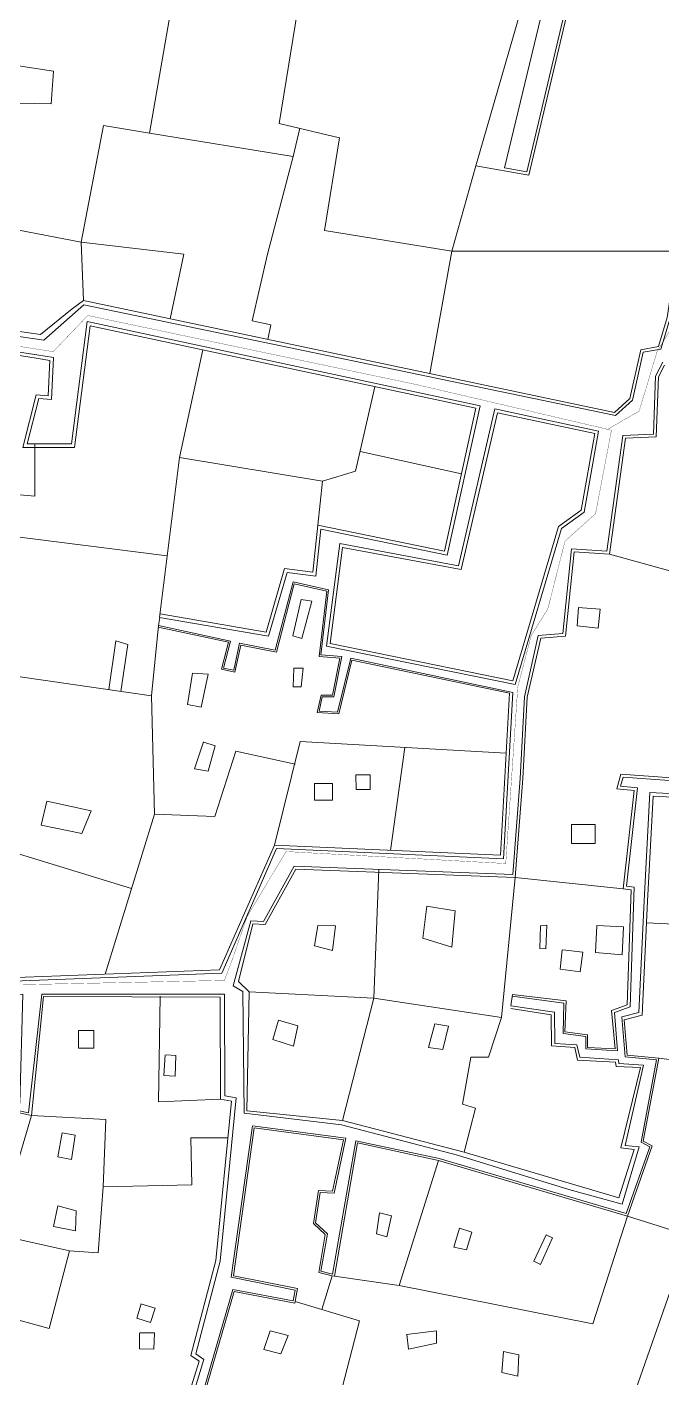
# Model space of a CAD drawing. Header units: millimetres. Extents: x 4203764 to 12476749, y 34048 to 3000914.
# Drawn here: x 11605776 to 11660126, y 2088519 to 2204188 of the extents above; entities that cross this region are included whole.
import ezdxf

# ---------------------------------------------------------------- set-up
doc = ezdxf.new("R2010")
doc.units = ezdxf.units.MM
doc.header["$MEASUREMENT"] = 0
for name, color, linetype, lineweight in [('2', 240, 'Continuous', 25), ('building property', 253, 'Continuous', 15), ('streets', 254, 'Continuous', 9)]:
    doc.layers.add(name, color=color, linetype=linetype, lineweight=lineweight)

msp = doc.modelspace()

# ---------------------------------------------------------------- linework, layer by layer
at = {"layer": '2', "const_width": 23.31871}
for points in [[(11655474.44867, 2169717.69233), (11658173.84402, 2171277.61159), (11659690.54658, 2176311.63105), (11661315.48763, 2179046.18781), (11662398.16249, 2184772.75745), (11663153.04272, 2186157.94245), (11665029.07705, 2191500.28008), (11673254.18647, 2190744.41936), (11674218.03654, 2193660.24612), (11693828.98315, 2190600.18707), (11693442.69532, 2185939.39509), (11703469.25147, 2185966.63748), (11705023.25803, 2189540.36138), (11707153.45294, 2199085.90316)], [(11585823.85995, 2121727.1853), (11622679.12976, 2122496.97952), (11623305.86886, 2124170.3921), (11624605.54919, 2127946.99941), (11627948.85328, 2133538.58542), (11646753.80506, 2132514.10399), (11647784.20766, 2147642.94962), (11648934.35021, 2152051.39465), (11650356.44059, 2154329.19811), (11651824.54235, 2160132.57674), (11654441.33174, 2162491.48658), (11655803.25323, 2169640.67115), (11639155.99959, 2173540.22492), (11610973.81626, 2179469.95748), (11608017.26502, 2176374.53067), (11585637.44542, 2179811.40145)]]:
    msp.add_lwpolyline(points, dxfattribs=at)
at = {"layer": 'building property'}
for p, q in [((11626659.4, 2178673.27805), (11626398.3644, 2177422.62291)), ((11647574.07349, 2131314.71674), (11656812.2038, 2130343.5393)), ((11607174.31847, 2121120.23472), (11606147.06246, 2110934.0883)), ((11617033.49086, 2112092.22405), (11617178.31466, 2121157.46001)), ((11622337.82261, 2112330.29409), (11617033.49086, 2112092.22405)), ((11606147.06246, 2110934.0883), (11612534.95281, 2110583.89928)), ((11612534.95281, 2110583.89928), (11612289.33894, 2104807.43427)), ((11619807.23404, 2109018.9025), (11622975.97842, 2109020.15471)), ((11619891.46408, 2104975.47841), (11619807.23404, 2109018.9025)), ((11612289.33894, 2104807.43427), (11611871.91085, 2099149.66497)), ((11612289.33894, 2104807.43427), (11619891.46408, 2104975.47841)), ((11609403.50607, 2099331.78295), (11611871.91085, 2099149.66497)), ((11631884.02236, 2097174.75628), (11631011.41334, 2094300.67643))]:
    msp.add_line(p, q, dxfattribs=at)
for points in [[(11583984.67982, 2217056.45068), (11581698.06714, 2201197.57056), (11579526.20451, 2187533.22896), (11578514.49519, 2181880.47114), (11606920.74495, 2177838.4852), (11609643.40171, 2180044.6007), (11610604.08938, 2180756.2556), (11610401.9322, 2185755.44705)], [(11583984.67982, 2217056.45068), (11617188.67467, 2213392.65278), (11617587.29481, 2215227.56597), (11649284.17168, 2211593.48366), (11649273.98383, 2209897.36701), (11649273.98383, 2209897.36701), (11644186.48423, 2192305.29265)], [(11600586.67724, 2215224.55173), (11600711.72303, 2201513.2269), (11608037.50159, 2200401.2313), (11607829.30679, 2197613.92172), (11604930.28064, 2197658.88664), (11602073.17729, 2187357.80278), (11610401.9322, 2185755.44705)], [(11642146.95094, 2184986.77954), (11631242.38367, 2186760.57141), (11632533.46653, 2194697.63556), (11627364.70043, 2195933.14853), (11628936.62335, 2205573.45548), (11615640.66758, 2207338.7569), (11617188.67467, 2213392.65278)], [(11730503.86366, 2185599.40589), (11706371.50156, 2198337.59529), (11693939.1047, 2201640.71361), (11677506.06544, 2205947.23712), (11652962.60482, 2209381.26862), (11648738.77765, 2191488.72686), (11644186.48423, 2192305.29265), (11642146.95094, 2184986.77954), (11661967.82928, 2184994.61223), (11664494.06516, 2191885.34828), (11670666.75144, 2191219.2998), (11672790.50637, 2190990.14126), (11673775.45575, 2194126.35873)], [(11618308.38704, 2206984.56432), (11616271.57396, 2195102.53585), (11628544.6556, 2193085.54238), (11629124.76582, 2195512.43233)], [(11616271.57396, 2195102.53585), (11612324.98544, 2195751.12954), (11610401.9322, 2185755.44705)], [(11628544.6556, 2193085.54238), (11626355.91932, 2184733.43079)], [(11619191.63241, 2184730.59965), (11610401.9322, 2185755.44705)], [(11610604.08938, 2180756.2556), (11656069.12331, 2171160.13781), (11657371.43306, 2172343.37633), (11658309.70561, 2176536.86707), (11659828.6591, 2176805.17009), (11660576.42641, 2179297.89332), (11661416.80613, 2184994.39448)], [(11619191.63241, 2184730.59965), (11618034.76384, 2179187.89369)], [(11626355.91932, 2184733.43079), (11625056.63887, 2179007.8049), (11626659.4, 2178673.27805)], [(11642146.95094, 2184986.77954), (11640268.16863, 2174495.18035)], [(11609643.40171, 2180044.6007), (11610604.08938, 2180756.2556)], [(11602221.15362, 2176491.04176), (11606559.10015, 2175801.4273), (11607736.15451, 2175622.47776), (11607584.74881, 2172574.37756), (11606553.99508, 2172659.74524), (11605405.60731, 2168169.33767), (11609839.86622, 2168171.08997), (11611185.11981, 2178592.49778), (11644200.43477, 2171519.09184), (11641502.72854, 2159267.2654), (11630656.62383, 2161517.98637), (11630243.60297, 2157472.83732), (11627820.35574, 2157782.11112), (11626238.17191, 2152331.29472), (11617166.91531, 2153893.32184)], [(11635557.46809, 2173370.81465), (11633894.42539, 2166127.06139), (11631078.76662, 2165260.67108), (11618839.16977, 2167310.87009), (11620814.22589, 2176529.49834)], [(11623880.29178, 2122398.2874), (11625091.83178, 2127354.3497), (11626157.84537, 2127296.70611), (11628795.01603, 2132020.343), (11647574.07349, 2131314.71674), (11648229.02479, 2139788.13661), (11648600.14288, 2146754.26128), (11649743.50003, 2151825.53001), (11651869.9467, 2151986.64206), (11652612.82694, 2159206.51316), (11655624.0476, 2159007.23488), (11656996.70723, 2168947.05155), (11659635.04124, 2169076.62005), (11659831.09369, 2174219.77333), (11660338.44764, 2175206.87693)], [(11595153.08094, 2169044.64643), (11594616.2087, 2165059.0468), (11606441.14799, 2164001.59268), (11606439.38522, 2168462.36311)], [(11704582.1158, 2167536.72186), (11693436.16047, 2168645.34698), (11682747.80977, 2168826.51029), (11675672.0309, 2168722.13948), (11674222.88997, 2155291.45053), (11670642.0422, 2154743.67637), (11670642.55506, 2153445.88454), (11668072.42125, 2153495.43565), (11666569.53648, 2137922.77065), (11659359.8925, 2138296.76098), (11658891.93164, 2129298.25817)], [(11634283.10839, 2167820.05685), (11642965.02763, 2165908.40166)], [(11618839.16977, 2167310.87009), (11617116.98148, 2153603.33799)], [(11630656.62383, 2161517.98637), (11631078.76662, 2165260.67108)], [(11603803.97468, 2160641.3194), (11617780.60001, 2158885.32274)], [(11655624.0476, 2159007.23488), (11666689.86169, 2155977.07709)], [(11582902.64848, 2121907.96709), (11622264.3588, 2123405.36301), (11626950.15042, 2134092.18879), (11646297.6338, 2133216.98477), (11647071.33551, 2147101.1149), (11633588.47055, 2149937.18503), (11632460.92184, 2145346.87126), (11630597.82548, 2145441.5454), (11630944.00786, 2146925.80186), (11631916.38746, 2146926.18612), (11632554.05886, 2150116.72847), (11630784.03101, 2150257.69369), (11631431.00458, 2155849.51335), (11628647.73092, 2156478.37085), (11627129.93384, 2150635.65776), (11624078.296, 2151225.70559), (11623569.24545, 2148910.64977), (11622415.34325, 2149152.76767), (11623016.83152, 2151466.77308), (11617011.23406, 2152771.98954)], [(11629234.65623, 2155124.51255), (11630144.78882, 2154990.22835), (11629303.38918, 2151792.14418), (11628528.0413, 2152027.46175), (11629234.65623, 2155124.51255)], [(11652941.06566, 2154452.20782), (11654841.48106, 2154309.19021), (11654669.36749, 2152670.14713), (11652855.30999, 2152870.70817), (11652974.13997, 2154449.71878)], [(11602594.28558, 2148889.1383), (11616437.86344, 2146882.68791), (11617024.61885, 2152909.46973)], [(11613374.66381, 2151593.69641), (11612768.93557, 2147414.4523)], [(11613374.66381, 2151593.69641), (11614393.14361, 2151272.95371), (11613811.99167, 2147263.2746)], [(11628609.55002, 2149249.33168), (11629411.3069, 2149249.64852), (11629251.58531, 2147648.2657), (11628556.73387, 2147647.99111), (11628609.55002, 2149249.33168)], [(11619940.24733, 2148829.09957), (11621295.59526, 2148750.01863), (11620685.49913, 2145910.15525), (11619516.10812, 2146148.54088), (11619940.24733, 2148829.09957)], [(11616437.86344, 2146882.68791), (11616677.67887, 2136745.14422)], [(11620914.15578, 2142923.86148), (11621873.96243, 2142604.78371), (11621288.35267, 2140421.59908), (11620115.32369, 2140634.10567), (11620880.27379, 2142935.1252)], [(11629155.39194, 2142981.6324), (11626950.15042, 2134092.18879)], [(11629155.39194, 2142981.6324), (11646776.81927, 2141970.60801)], [(11638112.98985, 2142467.69276), (11636897.21786, 2133642.2226)], [(11616677.67887, 2136745.14422), (11621860.20764, 2136535.95295), (11623655.98629, 2142134.50213), (11628732.86544, 2141033.42849)], [(11665290.82802, 2139548.01433), (11656616.77106, 2140182.83638), (11656264.82298, 2138915.60065), (11657752.61615, 2138781.12623), (11656812.2038, 2130343.5393), (11657496.49349, 2130267.2717), (11657161.0208, 2120417.44717), (11655977.23529, 2119986.87364)], [(11607480.90216, 2137846.12981), (11611277.01828, 2137035.35872), (11610464.40129, 2135085.58334), (11606993.68367, 2135788.18155), (11607480.90216, 2137846.12981)], [(11616677.67887, 2136745.14422), (11612463.03357, 2123032.50156)], [(11600078.7752, 2134861.15983), (11614715.90305, 2130362.36966)], [(11647574.18864, 2131316.20639), (11646383.96137, 2119317.93429), (11635464.87013, 2120983.52521), (11635878.87048, 2132001.4489)], [(11658892.01103, 2129299.87054), (11658438.18099, 2119534.63709), (11656887.40085, 2119113.0847), (11657137.44299, 2116089.68796), (11659862.31094, 2115829.12673), (11658515.73499, 2108728.33328), (11659278.01712, 2108311.36336), (11657178.02984, 2102312.02287), (11641010.36883, 2107072.63642), (11634060.65658, 2108570.34952), (11632090.96911, 2097145.11277)], [(11639997.7878, 2128871.52529), (11642421.70456, 2128457.55095), (11642145.93595, 2125345.44763), (11639652.63108, 2126105.1717), (11639997.7878, 2128871.52529)], [(11630665.52813, 2127213.22314), (11632176.89543, 2127165.13465), (11631933.95753, 2125071.51461), (11630373.70251, 2125460.3914), (11630665.52813, 2127213.22314)], [(11649720.81187, 2127188.52108), (11649676.94947, 2125227.01703), (11650190.31996, 2125204.93046), (11650256.47847, 2127233.31348), (11649720.81187, 2127188.52108)], [(11654547.08666, 2127202.90599), (11656845.95705, 2127089.03106), (11656704.89059, 2124677.95376), (11654432.50625, 2124889.79352), (11654547.08666, 2127202.90599)], [(11670599.18515, 2126871.40684), (11658804.62481, 2127419.54795)], [(11651652.93066, 2125108.59246), (11653362.35136, 2124908.44371), (11653111.64161, 2123226.44536), (11651402.211, 2123451.69644), (11651596.97693, 2125115.14384)], [(11646383.96137, 2119317.93429), (11645283.16898, 2115934.4343), (11643751.05113, 2115933.82885), (11643056.22589, 2111899.84944), (11644170.63186, 2111552.55684), (11643187.7314, 2107779.83744), (11632792.79909, 2110488.01226), (11624603.72851, 2111325.70897), (11624777.97524, 2121524.41562), (11623880.29178, 2122398.2874)], [(11635464.87013, 2120983.52521), (11624777.97524, 2121524.41562)], [(11607174.31847, 2121120.23472), (11622310.27916, 2121073.03474), (11622337.82261, 2112330.29409), (11623280.06047, 2112138.95898), (11621950.16854, 2098498.98035), (11619809.89622, 2090357.06036), (11620500.69493, 2089871.97519), (11618012.47142, 2081796.41346), (11615743.38586, 2081795.51678), (11614698.40585, 2078071.99922), (11615891.29703, 2077689.41614), (11612495.42748, 2065211.23515)], [(11635464.87013, 2120983.52521), (11632792.79909, 2110488.01226)], [(11655977.23529, 2119986.87364), (11655806.25433, 2119920.2046), (11656121.21148, 2116648.04053), (11653747.59937, 2116763.17799), (11653747.17241, 2117843.60771), (11651823.59111, 2118084.6643), (11651920.24878, 2120743.92022), (11647317.71198, 2121297.93463)], [(11627302.92484, 2119105.8923), (11628970.10602, 2118616.93101), (11628578.57349, 2116854.14312), (11626813.29352, 2117440.9893), (11627301.69264, 2119106.25368)], [(11647187.74277, 2120085.62538), (11650647.28975, 2119554.03989), (11650679.13693, 2116895.31166), (11652664.48002, 2116748.9708), (11652903.67207, 2115677.20271), (11656160.3791, 2115484.85744), (11656217.22075, 2115123.01918), (11658300.2041, 2115023.57289), (11656594.92236, 2108145.39918), (11657736.8177, 2108005.51241), (11656427.02999, 2103869.78967), (11643187.7314, 2107779.83744)], [(11640687.98999, 2118768.44615), (11641864.76591, 2118573.06388), (11641375.27003, 2116565.42722), (11640149.46595, 2116760.79198), (11640687.98999, 2118768.44615)], [(11617681.54357, 2116118.34721), (11618524.27388, 2116066.08403), (11618445.96675, 2114304.0422), (11617497.89728, 2114356.26375), (11617607.46044, 2116122.94159)], [(11659862.31094, 2115829.12673), (11665726.5251, 2115096.13181)], [(11595724.00259, 2113245.61502), (11606147.06246, 2110934.0883), (11603134.14057, 2100719.20402), (11594198.75239, 2102929.96847), (11591825.18746, 2093753.62623), (11578327.41239, 2098085.12909)], [(11678923.51689, 2110961.66642), (11676123.03137, 2092775.73368), (11668685.52662, 2093873.07522), (11670060.37094, 2099925.16669), (11662806.31922, 2101481.03393), (11656121.87045, 2082399.82874), (11663694.14457, 2080374.22625), (11668685.52662, 2093873.07522)], [(11631884.02236, 2097174.75628), (11630742.28945, 2097478.31939), (11631307.56243, 2100716.20929), (11630285.44471, 2101671.59623), (11630720.86753, 2104505.42411), (11631931.48333, 2104438.73951), (11632879.16695, 2108836.19622), (11625213.37673, 2109856.78807), (11623436.05877, 2097192.80267), (11628919.95531, 2096097.04039), (11628700.16224, 2094850.37987), (11623509.71483, 2095830.3644), (11619455.21634, 2081872.35772)], [(11641001.42974, 2107074.56286), (11637634.94562, 2096369.7073), (11631889.56936, 2097173.28145)], [(11609970.19401, 2102744.30983), (11608407.79156, 2103189.43384), (11608036.54018, 2101406.32513), (11609933.67364, 2101035.62425), (11609970.19401, 2102744.30983)], [(11596780.14492, 2102291.2888), (11593703.67851, 2092814.00348), (11601555.71724, 2090690.87773), (11602752.04528, 2094013.58278), (11607676.20689, 2092686.63576), (11609403.50607, 2099331.78295), (11603134.14057, 2100719.20402)], [(11635952.29063, 2102578.7992), (11636962.9639, 2102318.76418), (11636572.48257, 2100528.11538), (11635692.20936, 2100788.20379), (11635952.29063, 2102578.7992)], [(11637634.94562, 2096369.7073), (11654205.91238, 2093081.77953), (11657178.02984, 2102312.02287)], [(11657178.02984, 2102312.02287), (11662502.06289, 2100612.51394)], [(11642790.23597, 2101266.35797), (11643839.43387, 2100939.38622), (11643381.07515, 2099400.4925), (11642299.13139, 2099629.23391), (11642790.23597, 2101266.35797)], [(11615521.45193, 2094792.40542), (11616756.63606, 2094407.47358), (11616332.58078, 2093173.96364), (11615174.58897, 2093558.92413), (11615555.66718, 2094781.7426)], [(11628725.60296, 2094994.67899), (11634238.60638, 2093320.85752), (11632342.81931, 2086060.96401)], [(11626596.44997, 2092460.33491), (11628132.17529, 2092077.57248), (11627514.30231, 2090501.25597), (11626042.5597, 2090884.04367), (11626596.44997, 2092460.33491)], [(11638251.33107, 2092163.68097), (11640839.54389, 2092466.26272), (11640839.96098, 2091410.80652), (11638424.37873, 2090914.43312), (11638277.9681, 2092166.79504)], [(11615451.66327, 2092308.29513), (11616679.63992, 2092308.7804), (11616637.10776, 2090910.35041), (11615409.11883, 2090931.37931), (11615408.57472, 2092308.27811)], [(11646564.77414, 2090693.79077), (11647878.06352, 2090421.10478), (11647796.71021, 2088590.59698), (11646428.68397, 2088917.90381), (11646564.77414, 2090693.79077)]]:
    msp.add_lwpolyline(points, dxfattribs=at)
for points in [[(11632779.67841, 2159597.83391), (11631712.18696, 2151358.81659), (11647374.3453, 2148172.11662), (11651278.61962, 2161377.85812), (11653202.73, 2162776.46127), (11654367.61365, 2169355.8588), (11646034.28389, 2171141.24308), (11642928.96769, 2157701.59442)], [(11635141.37627, 2138865.22921), (11633936.10656, 2138864.75292), (11633935.61693, 2140103.77481), (11635140.88664, 2140104.2511)], [(11631915.87229, 2137943.53807), (11630391.5596, 2137942.9357), (11630391.00003, 2139358.96045), (11631915.31272, 2139359.56282)], [(11654395.81631, 2134219.00216), (11652393.04091, 2134218.21071), (11652392.38886, 2135868.24006), (11654395.16426, 2135869.03151)], [(11611482.01654, 2116697.23082), (11610190.71027, 2116696.72053), (11610190.11848, 2118194.25194), (11611481.42475, 2118194.76223)], [(11608786.62654, 2109448.85395), (11609893.23404, 2109244.65887), (11609596.49129, 2107164.41988), (11608406.13286, 2107386.8202)], [(11650207.85525, 2100707.78925), (11650759.83773, 2100453.64053), (11649724.66712, 2098148.7526), (11649159.42208, 2098430.7102), (11650207.85525, 2100707.78925)]]:
    msp.add_lwpolyline(points, close=True, dxfattribs=at)
at = {"layer": 'streets'}
for points in [[(11650917.87963, 2209916.8747), (11646633.91989, 2192117.33733), (11648552.04904, 2191773.27369), (11652773.84128, 2209657.19531)], [(11656141.75293, 2170892.25605), (11657595.49948, 2172213.08537), (11658514.88789, 2176322.17592), (11660021.59458, 2176588.31569), (11660818.27034, 2179244.07792), (11660818.27034, 2179244.07792), (11661630.14681, 2184747.37023)], [(11610642.56473, 2180388.80539), (11607212.7525, 2177341.82783), (11578115.07894, 2181643.35237)], [(11610642.56473, 2180388.80539), (11656141.75293, 2170892.25605)], [(11601991.11983, 2176823.90219), (11606604.06207, 2176090.57096), (11608041.528, 2175872.03061), (11607862.00121, 2172257.7966), (11606776.23169, 2172347.72072), (11605782.51449, 2168462.10353), (11609582.58096, 2168463.60521), (11610935.60544, 2178945.2126), (11644551.08614, 2171743.22342)], [(11628653.03951, 2132272.96072), (11647346.00396, 2131570.56941), (11647982.42338, 2139804.23361), (11648354.49461, 2146788.24922), (11649542.62988, 2152058.1277), (11651645.28088, 2152217.43685), (11652391.40307, 2159468.81575), (11655410.74293, 2159269.00015), (11656779.94959, 2169183.81293), (11659396.73803, 2169312.32334), (11659586.2529, 2174283.97271), (11660199.77275, 2175477.6318)], [(11644551.08614, 2171743.22342), (11641727.58368, 2158920.08437), (11630916.22101, 2161163.59587), (11630505.68161, 2157142.75034), (11628032.77932, 2157458.3615)], [(11645825.08259, 2171470.27452), (11642718.16449, 2158023.69291), (11632541.8385, 2159924.98379)], [(11645825.08259, 2171470.27452), (11654688.00639, 2169571.42673)], [(11647568.60925, 2147848.99241), (11651518.36172, 2161208.55834), (11653456.82957, 2162617.59769), (11654688.00639, 2169571.42673)], [(11704611.07783, 2167827.90195), (11693453.14967, 2168937.71794), (11682748.13149, 2169119.16376), (11675408.87293, 2169010.90651), (11673956.11136, 2155546.66136), (11670349.32601, 2154994.91943), (11670349.82026, 2153744.19961), (11667807.18343, 2153793.22059), (11666305.16138, 2138229.49507), (11659082.86532, 2138604.14171), (11658599.70964, 2129313.45497)], [(11632541.8385, 2159924.98379), (11631403.35661, 2151138.05442), (11647568.60925, 2147848.99241)], [(11628032.77932, 2157458.3615), (11626447.44097, 2151996.67738)], [(11628548.3596, 2156641.46766), (11627029.53467, 2150794.79789), (11623973.03172, 2151385.78642), (11623464.43945, 2149072.81474), (11622584.30911, 2149257.48837), (11623185.53819, 2151570.49665), (11617024.61885, 2152909.46973), (11617143.31873, 2153598.80284)], [(11628548.3596, 2156641.46766), (11631581.4462, 2155956.16701), (11630936.64926, 2150383.16013), (11632718.8411, 2150241.22618), (11632028.87757, 2146789.04395), (11631052.88962, 2146788.65826), (11630768.70697, 2145570.22559), (11632354.7242, 2145489.63136), (11633486.88983, 2150098.74086)], [(11626447.44097, 2151996.67738), (11617116.98148, 2153603.33799)], [(11633486.88983, 2150098.74086), (11647370.35079, 2147178.40686)], [(11556535.18198, 2122878.79836), (11581054.47873, 2119516.21143), (11583034.25061, 2121618.50903), (11622459.80068, 2123118.33353), (11627138.55678, 2133789.11349), (11646575.22806, 2132909.87497), (11647370.35079, 2147178.40686)], [(11647298.55539, 2121150.37025), (11651725.20423, 2120560.66225), (11651663.89427, 2117945.77479), (11653596.65354, 2117697.50264), (11653597.07179, 2116639.10525), (11656329.91879, 2116476.08272), (11656061.7013, 2119754.64934), (11657402.30603, 2120242.2621), (11657751.24658, 2130487.51679), (11657085.1637, 2130561.75514), (11658026.15298, 2139004.51842), (11656582.226, 2139135.02799), (11656800.68183, 2139921.60719), (11665516.32647, 2139283.74149)], [(11623418.65367, 2122036.25713), (11624921.25284, 2127611.04313), (11626017.23944, 2127551.77878), (11628653.03951, 2132272.96072)], [(11656701.55088, 2119365.80003), (11658155.77314, 2119761.10485), (11658599.70964, 2129313.45497)], [(11623418.65367, 2122036.25713), (11624250.68873, 2121551.10291), (11624376.88627, 2111114.75081), (11632699.79166, 2110122.69239), (11642620.42933, 2107538.08478), (11652166.24153, 2104575.07043), (11656717.82491, 2103314.40691), (11658169.69683, 2108238.58269), (11656968.66364, 2108364.35477), (11658546.18662, 2115245.39565), (11656420.26873, 2115371.68687), (11656392.95798, 2115705.52078), (11653098.60463, 2115922.93395), (11652848.80945, 2116981.23279), (11650947.27102, 2117104.99838), (11650915.04145, 2119782.10833), (11647189.72809, 2120312.06699), (11647317.71198, 2121297.93463)], [(11607034.30965, 2121308.65555), (11605906.30151, 2111160.97277), (11597561.18782, 2112936.30867), (11597746.64347, 2113492.64439), (11605151.42321, 2111944.54096), (11605404.93025, 2121308.01166), (11585882.1038, 2121300.29676), (11584745.10035, 2116151.50765), (11583556.45437, 2116420.64882), (11581317.14148, 2108238.17329), (11578131.18949, 2098147.5904), (11576799.92839, 2093999.1312), (11572106.62765, 2079373.92608), (11569121.06281, 2070070.34624), (11567870.91848, 2070402.73437), (11564235.02417, 2060634.45317), (11562893.51018, 2060264.31576), (11555381.19449, 2038990.67947), (11556765.20036, 2038424.37737)], [(11622667.52531, 2121314.83338), (11607034.30965, 2121308.65555)], [(11622667.52531, 2121314.83338), (11622694.90807, 2112623.0955), (11623667.70715, 2112425.55448), (11622303.70228, 2098435.69796)], [(11656701.55088, 2119365.80003), (11656984.94452, 2115939.13194), (11659667.21398, 2115682.64412), (11658331.94793, 2108641.49023), (11659076.78966, 2108234.06024), (11657074.51512, 2102513.87), (11641050.95723, 2107232.05197), (11633928.12585, 2108767.07349), (11631931.80936, 2097332.15054), (11630930.14095, 2097598.47341), (11631484.7994, 2100775.56316), (11630461.10829, 2101732.42078), (11630860.70488, 2104333.08363), (11632062.60877, 2104266.87892), (11633077.38198, 2108975.64577), (11625073.26955, 2110041.28046), (11623251.70197, 2097062.00169), (11628730.16197, 2095967.32571), (11628567.16026, 2095042.78431), (11623393.49997, 2096019.59934), (11619247.45968, 2081746.4511)], [(11622303.70228, 2098435.69796), (11620219.45831, 2090506.91832), (11620919.48668, 2090015.35201), (11618276.81038, 2081438.51175), (11616014.63365, 2081437.6178), (11615130.67445, 2078294.19044), (11616360.21662, 2078049.12484), (11612840.86989, 2065117.22486)]]:
    msp.add_lwpolyline(points, dxfattribs=at)

doc.saveas('drawing.dxf')
